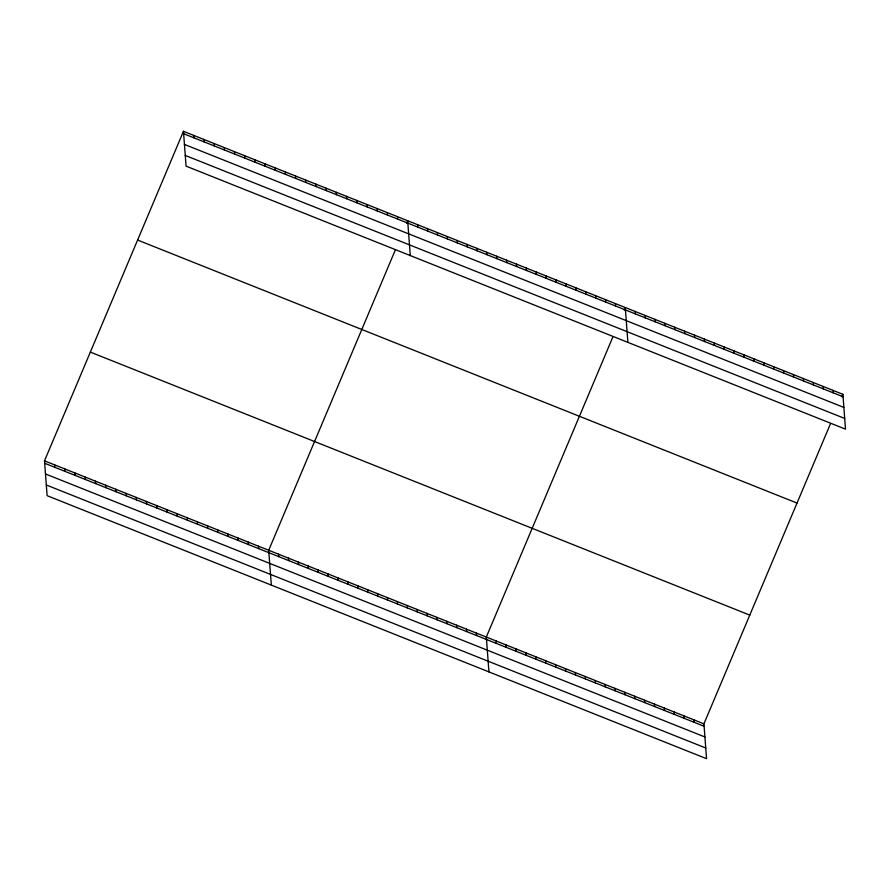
<?xml version="1.0" encoding="UTF-8"?>
<svg xmlns="http://www.w3.org/2000/svg" width="890" height="890" viewBox="0 0 890 890"><rect width="100%" height="100%" fill="white"/><g stroke="black" fill="none" stroke-linecap="round" stroke-linejoin="round"><path stroke-width="1.33" d="M830.37 423.985L703.923 723.859L706.549 758.692L47.114 495.674L44.5 460.842L183.451 131.308L842.886 394.326L845.5 429.158L186.077 166.141L183.451 131.308M395.149 250.39L268.702 550.276L271.328 585.108M406.619 223.201L407.665 220.731L410.279 255.564M612.765 337.188L486.318 637.062L488.933 671.894M624.224 309.998L625.269 307.528L627.884 342.361M841.84 396.795L842.886 394.326M183.64 133.722L843.064 396.74M184.441 144.425L843.865 407.431M185.265 155.439L844.699 418.456M137.594 240.055L797.028 503.072M90.357 352.095L749.781 615.112M44.5 460.842L703.923 723.859M44.678 463.267L704.112 726.285M45.49 473.958L704.913 736.976M46.313 484.983L705.737 748.001M832.984 390.376L833.173 392.79M823.094 386.427L823.283 388.852M813.204 382.489L813.393 384.903M803.314 378.539L803.492 380.953M793.424 374.59L793.602 377.015M783.534 370.652L783.712 373.066M773.644 366.702L773.822 369.128M763.754 362.764L763.932 365.178M753.863 358.815L754.041 361.229M743.962 354.865L744.151 357.291M734.072 350.927L734.261 353.341M724.182 346.978L724.371 349.392M714.292 343.028L714.47 345.454M704.402 339.09L704.58 341.504M694.511 335.141L694.69 337.566M684.621 331.202L684.799 333.617M674.731 327.253L674.909 329.667M664.841 323.304L665.019 325.729M694.033 719.921L694.222 722.335M654.94 319.365L655.129 321.78M684.143 715.972L684.321 718.386M645.05 315.416L645.239 317.83M674.253 712.022L674.431 714.448M635.16 311.467L635.349 313.892M664.363 708.084L664.541 710.498M654.473 704.135L654.651 706.549M615.379 303.579L615.557 306.004M644.582 700.185L644.76 702.611M605.489 299.641L605.667 302.055M634.681 696.247L634.87 698.661M595.599 295.691L595.777 298.106M624.791 692.298L624.98 694.723M585.709 291.742L585.887 294.167M614.901 688.359L615.09 690.774M575.808 287.804L575.997 290.218M605.011 684.41L605.189 686.824M565.918 283.854L566.107 286.269M595.121 680.461L595.299 682.886M556.028 279.905L556.217 282.33M585.231 676.522L585.409 678.937M546.137 275.967L546.315 278.381M575.341 672.573L575.519 674.987M536.247 272.017L536.425 274.432M565.45 668.624L565.628 671.049M526.357 268.079L526.535 270.493M555.56 664.685L555.738 667.1M516.467 264.13L516.645 266.544M545.659 660.736L545.848 663.161M506.577 260.18L506.755 262.606M535.769 656.798L535.958 659.212M496.687 256.242L496.865 258.656M525.879 652.848L526.068 655.263M486.786 252.293L486.975 254.707M515.989 648.899L516.167 651.324M476.895 248.343L477.084 250.769M506.099 644.961L506.276 647.375M467.005 244.405L467.194 246.819M496.208 641.011L496.386 643.426M457.115 240.456L457.293 242.87M447.225 236.506L447.403 238.932M476.428 633.124L476.606 635.538M437.335 232.568L437.513 234.982M466.538 629.174L466.716 631.589M427.445 228.619L427.623 231.044M456.637 625.236L456.826 627.65M417.555 224.681L417.733 227.095M446.747 621.287L446.936 623.701M436.857 617.337L437.046 619.763M397.463 216.671L397.652 219.085M426.966 613.399L427.144 615.813M387.272 212.599L387.462 215.024M417.076 609.45L417.254 611.864M407.186 605.5L407.364 607.926M377.082 208.538L377.271 210.952M397.296 601.562L397.474 603.976M366.891 204.466L367.08 206.892M387.406 597.613L387.584 600.027M356.701 200.406L356.89 202.82M377.516 593.674L377.694 596.089M346.51 196.345L346.7 198.759M367.615 589.725L367.804 592.139M336.32 192.273L336.498 194.699M357.724 585.776L357.914 588.201M326.129 188.213L326.307 190.627M347.834 581.837L348.023 584.252M315.939 184.152L316.117 186.566M337.944 577.888L338.122 580.302M305.748 180.08L305.926 182.506M328.054 573.939L328.232 576.364M295.558 176.02L295.736 178.434M318.164 570L318.342 572.415M285.367 171.948L285.545 174.373M308.274 566.051L308.452 568.465M275.177 167.887L275.355 170.302M298.384 562.102L298.562 564.527M264.986 163.827L265.164 166.241M288.482 558.163L288.672 560.578M254.796 159.755L254.974 162.18M278.592 554.214L278.781 556.639M244.605 155.694L244.783 158.109M234.415 151.634L234.593 154.048M258.512 546.204L258.701 548.629M224.224 147.562L224.402 149.987M248.321 542.144L248.499 544.558M214.023 143.501L214.212 145.916M238.131 538.072L238.309 540.497M203.832 139.43L204.021 141.855M227.94 534.011L228.118 536.425M193.642 135.369L193.831 137.783M217.75 529.951L217.928 532.365M207.559 525.879L207.737 528.304M197.369 521.818L197.547 524.232M187.178 517.758L187.356 520.172M176.988 513.686L177.166 516.111M166.797 509.625L166.975 512.039M156.607 505.553L156.785 507.979M146.416 501.493L146.594 503.907M136.226 497.432L136.404 499.846M126.024 493.36L126.213 495.786M115.834 489.3L116.023 491.714M105.643 485.239L105.832 487.653M95.453 481.167L95.642 483.593M85.262 477.107L85.451 479.521M75.072 473.035L75.261 475.46M64.881 468.974L65.059 471.389M54.691 464.914L54.869 467.328"/></g></svg>
